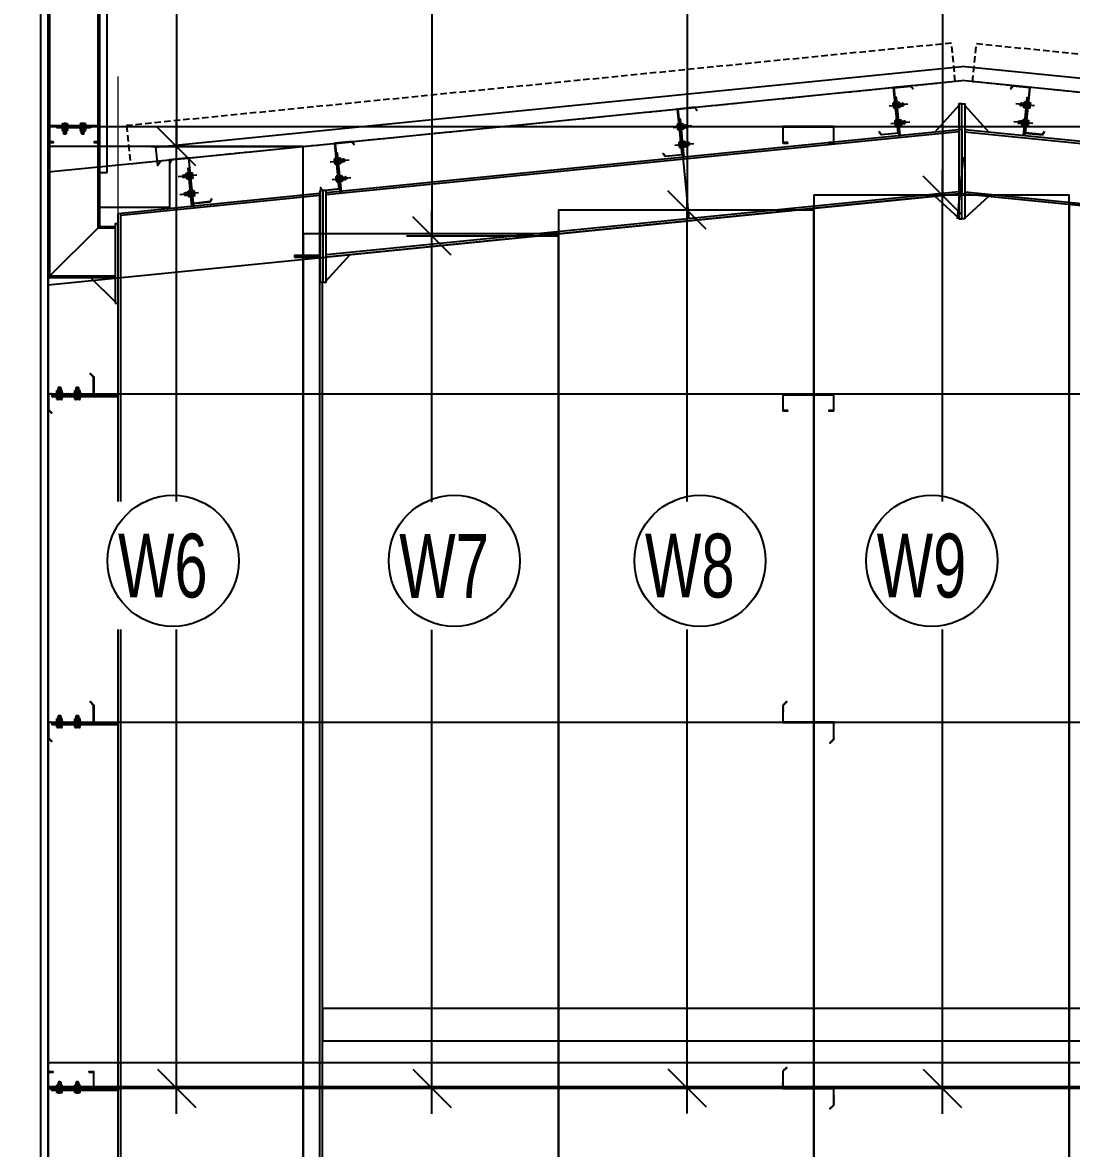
# Model space of a CAD drawing. Header units: inches. Extents: x 315041 to 662841, y -45540 to -35018.
# Drawn here: x 332658.42 to 332699.52, y -38357.53 to -38313.41 of the extents above; entities that cross this region are included whole.
import ezdxf

# ---------------------------------------------------------------- set-up
doc = ezdxf.new("R2010")
doc.units = ezdxf.units.IN
doc.header["$MEASUREMENT"] = 0
for name, pattern in [('CENTER', [2, 1.25, -0.25, 0.25, -0.25]), ('CENTER2', [28.575, 19.05, -3.175, 3.175, -3.175]), ('HIDDEN', [0.375, 0.25, -0.125])]:
    doc.linetypes.add(name, pattern=pattern)
for name, color, linetype in [('001-TRUC', 252, 'CENTER'), ('2', 2, 'Continuous'), ('251', 251, 'Continuous'), ('2NET-VE', 8, 'Continuous'), ('3', 3, 'Continuous'), ('5', 5, 'Continuous'), ('6', 6, 'Continuous'), ('7', 7, 'Continuous'), ('8', 8, 'Continuous'), ('9', 9, 'Continuous'), ('DIM', 8, 'Continuous'), ('GIANG', 1, 'Continuous')]:
    doc.layers.add(name, color=color, linetype=linetype)
doc.styles.add('ST1', font='times.ttf', dxfattribs={"width": 0.7})
doc.styles.add('ST1H', font='vnshxh.shx', dxfattribs={"width": 0.7})
doc.dimstyles.new('100', dxfattribs={"dimtxt": 3, "dimasz": 1.5, "dimexe": 1, "dimexo": 0, "dimgap": 1, "dimtad": 1, "dimdec": 0, "dimlfac": 100, "dimzin": 0, "dimdsep": 46, "dimtxsty": 'ST1', "dimblk": 'OBLIQUE', "dimcen": 1, "dimdle": 1, "dimclrd": 8, "dimclre": 8, "dimclrt": 3, "dimadec": 0, "dimazin": 0, "dimtfac": 1, "dimtdec": 0, "dimtix": 1, "dimtmove": 1, "dimatfit": 3, "dimfxl": 0, "dimtfill": 1, "dimtolj": 1, "dimtzin": 0, "dimlwd": -1, "dimlwe": -1, "dimarcsym": 1})

# ---------------------------------------------------------------- blocks, each defined once
blk = doc.blocks.new('_Oblique')
at = {"color": 0, "linetype": 'ByBlock', "lineweight": -2}
blk.add_line((-0.5, -0.5), (0.5, 0.5), dxfattribs=at)
blk = doc.blocks.new('*D1036')
at = {"color": 8, "linetype": 'Continuous', "transparency": 16777216}
for p, q in [((332659.425, -38300.276), (332659.425, -38291.809)), ((332829.425, -38328.108), (332829.425, -38291.809)), ((332658.425, -38292.809), (332830.425, -38292.809))]:
    blk.add_line(p, q, dxfattribs=at)
at = {"layer": 'Defpoints', "color": 0, "transparency": 16777216}
for p in [(332829.425, -38292.809), (332659.425, -38300.276), (332829.425, -38328.108)]:
    blk.add_point(p, dxfattribs=at)
at = {"color": 8, "transparency": 16777216, "xscale": 1.5, "yscale": 1.5, "zscale": 1.5, "rotation": 180}
blk.add_blockref('_Oblique', (332659.425, -38292.809), dxfattribs=at)
at = {"color": 8, "transparency": 16777216, "xscale": 1.5, "yscale": 1.5, "zscale": 1.5}
blk.add_blockref('_Oblique', (332829.425, -38292.809), dxfattribs=at)
at = {"color": 3, "transparency": 16777216, "insert": (332744.425, -38290.279), "char_height": 3, "attachment_point": 5, "style": 'ST1', "bg_fill": 3, "box_fill_scale": 1.25, "bg_fill_color": 256, "bg_fill_true_color": 13158600, "bg_fill_transparency": 9393820}
blk.add_mtext('\\A1;17000', dxfattribs=at)
blk = doc.blocks.new('*U235')
at = {"layer": '2NET-VE', "ltscale": 0.5}
for p, q in [((0, 8.3), (9.5, 8.3)), ((22.9, 7.4), (22.9, 7.4)), ((0, -8.3), (9.5, -8.3)), ((22.9, -7.4), (22.9, -7.4))]:
    blk.add_line(p, q, dxfattribs=at)
at = {"layer": '7', "linetype": 'Continuous'}
for p, q in [((21.9, 6.4), (23.1, 7.7)), ((22.3, -6.4), (23.8, 6.4)), ((23.1, 7.7), (23.8, 6.4)), ((23.8, 6.4), (25.1, 7.7)), ((24.3, -6.4), (25.8, 6.4)), ((25.1, 7.7), (25.8, 6.4)), ((25.8, 6.4), (27, 7.7)), ((26.2, -6.4), (27.7, 6.4)), ((27, 7.7), (27.7, 6.4)), ((27.7, 6.4), (28.9, 7.7)), ((28.1, -6.4), (29.6, 6.4)), ((28.9, 7.7), (29.6, 6.4)), ((29.6, 6.4), (30.9, 7.7)), ((30.1, -6.4), (31.6, 6.4)), ((30.1, -6.4), (31.6, 6.4)), ((30.9, 7.7), (31.6, 6.4)), ((31.6, 6.4), (32.8, 7.7)), ((32, -6.4), (33.5, 6.4)), ((32.8, 7.7), (33.5, 6.4)), ((33.5, 6.4), (34.7, 7.7)), ((33.9, -6.4), (35.4, 6.4)), ((33.9, -6.4), (35.4, 6.4)), ((33.9, -6.4), (35.4, 6.4)), ((34.7, 7.7), (35.4, 6.4)), ((35.4, 6.4), (36.7, 7.7)), ((35.9, -6.4), (37.4, 6.4)), ((36.7, 7.7), (37.4, 6.4)), ((41.9, 6.4), (37.4, 6.4)), ((41.9, 6.4), (41.9, -6.4)), ((22.1, -6.4), (21.7, -6.4)), ((22.3, -6.4), (21.9, -6.4)), ((22.3, -6.4), (23.1, -7.7)), ((23.1, -7.7), (24.3, -6.4)), ((24.3, -6.4), (25, -7.7)), ((25, -7.7), (26.2, -6.4)), ((26.2, -6.4), (26.9, -7.7)), ((26.9, -7.7), (28.1, -6.4)), ((28.1, -6.4), (28.9, -7.7)), ((28.9, -7.7), (30.1, -6.4)), ((30.1, -6.4), (30.8, -7.7)), ((30.8, -7.7), (32, -6.4)), ((32, -6.4), (32.7, -7.7)), ((32.7, -7.7), (33.9, -6.4)), ((33.9, -6.4), (34.7, -7.7)), ((34.7, -7.7), (35.9, -6.4)), ((35.9, -6.4), (41.9, -6.4))]:
    blk.add_line(p, q, dxfattribs=at)
at = {"layer": '8', "linetype": 'Continuous'}
for p, q in [((-10.2, 8.8), (-10.2, 11.9)), ((-10.2, -11.9), (-10.2, 11.9)), ((-0.9, 14.9), (-9.3, 14.9)), ((-1.4, 8.8), (-8.9, 8.8)), ((0, 8.8), (0, 11.9)), ((0, -11.9), (0, 11.9)), ((9.5, -17.6), (9.5, 17.6)), ((9.5, 17.6), (11.4, 17.6)), ((11.4, -17.6), (11.4, 17.6)), ((11.4, 8.8), (11.4, 11.9)), ((11.4, -11.9), (11.4, 11.9)), ((12.3, 14.9), (20.7, 14.9)), ((12.8, 8.8), (20.3, 8.8)), ((21.7, 8.8), (21.7, 11.9)), ((21.7, -11.9), (21.7, 11.9)), ((-10.2, -8.8), (-10.2, -11.9)), ((-9.3, -14.9), (-0.9, -14.9)), ((-1.4, -8.8), (-8.9, -8.8)), ((0, -8.8), (0, -11.9)), ((9.5, -17.6), (11.4, -17.6)), ((11.4, -8.8), (11.4, -11.9)), ((20.7, -14.9), (12.3, -14.9)), ((12.8, -8.8), (20.3, -8.8)), ((21.7, -8.8), (21.7, -11.9))]:
    blk.add_line(p, q, dxfattribs=at)
at = {"layer": '8', "ltscale": 10}
blk.add_line((-32.8, 0), (65.5, 0), dxfattribs=at)
at = {"layer": '8', "linetype": 'Continuous'}
for centre, radius, start, end in [((-4.7, 11.9), 5.58, 146.602, 180), ((-6.1, 11.9), 4.1, 180, 228.54763), ((-6.1, 5.7), 4.1, 131.45237, 180), ((-4.1, 11.9), 4.1, 311.45237, 0), ((-4.1, 5.7), 4.1, 0, 48.54763), ((-5.6, 11.9), 5.58, 0, 33.398), ((17, 11.9), 5.58, 146.602, 180), ((15.5, 11.9), 4.1, 180, 228.54763), ((15.5, 5.7), 4.1, 131.45237, 180), ((17.6, 11.9), 4.1, 311.45237, 0), ((17.6, 5.7), 4.1, 0, 48.54763), ((16.1, 11.9), 5.58, 0, 33.398), ((-6.1, -5.7), 4.1, 180, 228.54763), ((-6.1, -11.9), 4.1, 131.45237, 180), ((-4.7, -11.9), 5.58, 180, 213.398), ((-4.1, -5.7), 4.1, 311.45237, 0), ((-4.1, -11.9), 4.1, 0, 48.54763), ((-5.6, -11.9), 5.58, 326.602, 0), ((15.5, -5.7), 4.1, 180, 228.54763), ((15.5, -11.9), 4.1, 131.45237, 180), ((17, -11.9), 5.58, 180, 213.398), ((17.6, -5.7), 4.1, 311.45237, 0), ((17.6, -11.9), 4.1, 0, 48.54763), ((16.1, -11.9), 5.58, 326.602, 0)]:
    blk.add_arc(centre, radius, start, end, dxfattribs=at)
blk = doc.blocks.new('*U234')
at = {"layer": '2NET-VE', "ltscale": 0.5}
for p, q in [((0, 8.3), (9.5, 8.3)), ((22.9, 7.4), (22.9, 7.4)), ((0, -8.3), (9.5, -8.3)), ((22.9, -7.4), (22.9, -7.4))]:
    blk.add_line(p, q, dxfattribs=at)
at = {"layer": '7', "linetype": 'Continuous'}
for p, q in [((21.9, 6.4), (23.1, 7.7)), ((22.3, -6.4), (23.8, 6.4)), ((23.1, 7.7), (23.8, 6.4)), ((23.8, 6.4), (25.1, 7.7)), ((24.3, -6.4), (25.8, 6.4)), ((25.1, 7.7), (25.8, 6.4)), ((25.8, 6.4), (27, 7.7)), ((26.2, -6.4), (27.7, 6.4)), ((27, 7.7), (27.7, 6.4)), ((27.7, 6.4), (28.9, 7.7)), ((28.1, -6.4), (29.6, 6.4)), ((28.9, 7.7), (29.6, 6.4)), ((29.6, 6.4), (30.9, 7.7)), ((30.1, -6.4), (31.6, 6.4)), ((30.1, -6.4), (31.6, 6.4)), ((30.9, 7.7), (31.6, 6.4)), ((31.6, 6.4), (32.8, 7.7)), ((32, -6.4), (33.5, 6.4)), ((32.8, 7.7), (33.5, 6.4)), ((33.5, 6.4), (34.7, 7.7)), ((33.9, -6.4), (35.4, 6.4)), ((33.9, -6.4), (35.4, 6.4)), ((33.9, -6.4), (35.4, 6.4)), ((34.7, 7.7), (35.4, 6.4)), ((35.4, 6.4), (36.7, 7.7)), ((35.9, -6.4), (37.4, 6.4)), ((36.7, 7.7), (37.4, 6.4)), ((41.9, 6.4), (37.4, 6.4)), ((41.9, 6.4), (41.9, -6.4)), ((22.1, -6.4), (21.7, -6.4)), ((22.3, -6.4), (21.9, -6.4)), ((22.3, -6.4), (23.1, -7.7)), ((23.1, -7.7), (24.3, -6.4)), ((24.3, -6.4), (25, -7.7)), ((25, -7.7), (26.2, -6.4)), ((26.2, -6.4), (26.9, -7.7)), ((26.9, -7.7), (28.1, -6.4)), ((28.1, -6.4), (28.9, -7.7)), ((28.9, -7.7), (30.1, -6.4)), ((30.1, -6.4), (30.8, -7.7)), ((30.8, -7.7), (32, -6.4)), ((32, -6.4), (32.7, -7.7)), ((32.7, -7.7), (33.9, -6.4)), ((33.9, -6.4), (34.7, -7.7)), ((34.7, -7.7), (35.9, -6.4)), ((35.9, -6.4), (41.9, -6.4))]:
    blk.add_line(p, q, dxfattribs=at)
at = {"layer": '8', "linetype": 'Continuous'}
for p, q in [((-10.2, 8.8), (-10.2, 11.9)), ((-10.2, -11.9), (-10.2, 11.9)), ((-0.9, 14.9), (-9.3, 14.9)), ((-1.4, 8.8), (-8.9, 8.8)), ((0, 8.8), (0, 11.9)), ((0, -11.9), (0, 11.9)), ((9.5, -17.6), (9.5, 17.6)), ((9.5, 17.6), (11.4, 17.6)), ((11.4, -17.6), (11.4, 17.6)), ((11.4, 8.8), (11.4, 11.9)), ((11.4, -11.9), (11.4, 11.9)), ((12.3, 14.9), (20.7, 14.9)), ((12.8, 8.8), (20.3, 8.8)), ((21.7, 8.8), (21.7, 11.9)), ((21.7, -11.9), (21.7, 11.9)), ((-10.2, -8.8), (-10.2, -11.9)), ((-9.3, -14.9), (-0.9, -14.9)), ((-1.4, -8.8), (-8.9, -8.8)), ((0, -8.8), (0, -11.9)), ((9.5, -17.6), (11.4, -17.6)), ((11.4, -8.8), (11.4, -11.9)), ((20.7, -14.9), (12.3, -14.9)), ((12.8, -8.8), (20.3, -8.8)), ((21.7, -8.8), (21.7, -11.9))]:
    blk.add_line(p, q, dxfattribs=at)
at = {"layer": '8', "ltscale": 10}
blk.add_line((-32.8, 0), (65.5, 0), dxfattribs=at)
at = {"layer": '8', "linetype": 'Continuous'}
for centre, radius, start, end in [((-4.7, 11.9), 5.58, 146.602, 180), ((-6.1, 11.9), 4.1, 180, 228.54763), ((-6.1, 5.7), 4.1, 131.45237, 180), ((-4.1, 11.9), 4.1, 311.45237, 0), ((-4.1, 5.7), 4.1, 0, 48.54763), ((-5.6, 11.9), 5.58, 0, 33.398), ((17, 11.9), 5.58, 146.602, 180), ((15.5, 11.9), 4.1, 180, 228.54763), ((15.5, 5.7), 4.1, 131.45237, 180), ((17.6, 11.9), 4.1, 311.45237, 0), ((17.6, 5.7), 4.1, 0, 48.54763), ((16.1, 11.9), 5.58, 0, 33.398), ((-6.1, -5.7), 4.1, 180, 228.54763), ((-6.1, -11.9), 4.1, 131.45237, 180), ((-4.7, -11.9), 5.58, 180, 213.398), ((-4.1, -5.7), 4.1, 311.45237, 0), ((-4.1, -11.9), 4.1, 0, 48.54763), ((-5.6, -11.9), 5.58, 326.602, 0), ((15.5, -5.7), 4.1, 180, 228.54763), ((15.5, -11.9), 4.1, 131.45237, 180), ((17, -11.9), 5.58, 180, 213.398), ((17.6, -5.7), 4.1, 311.45237, 0), ((17.6, -11.9), 4.1, 0, 48.54763), ((16.1, -11.9), 5.58, 326.602, 0)]:
    blk.add_arc(centre, radius, start, end, dxfattribs=at)
blk = doc.blocks.new('XM150')
at = {"layer": '2', "ltscale": 0.015}
for p, q in [((68.9, 180), (0.9, 180)), ((0.9, 1.1), (0.9, 180)), ((2, 178.9), (2, 0)), ((2, 178.9), (68.3, 178.9)), ((75.4, 166.5), (68.3, 178.9)), ((68.9, 180), (76.4, 167)), ((76.4, 167), (75.4, 166.5)), ((-73.5, 13), (-72.5, 13.5)), ((-66, 0), (-73.5, 13)), ((-72.5, 13.5), (-65.4, 1.1)), ((2, 0), (-66, 0)), ((-65.4, 1.1), (0.9, 1.1))]:
    blk.add_line(p, q, dxfattribs=at)
at = {"layer": '5'}
blk.add_lwpolyline([(8, -10), (8, 140), (2, 140), (2, -10), (8, -10)], close=True, dxfattribs=at)
at = {"layer": 'GIANG', "xscale": 0.7499999999999999, "yscale": 0.7499999999999999, "zscale": 0.7499999999999999}
for name, p in [('*U235', (0.9, 110)), ('*U234', (0.9, 40))]:
    blk.add_blockref(name, p, dxfattribs=at)
blk = doc.blocks.new('*U958')
at = {"layer": '2', "xscale": 0.008333333333333337, "yscale": 0.008333333333333337, "zscale": 0.008333333333333337, "rotation": 8.530765610063296}
blk.add_blockref('XM150', (0.118, -0.699), dxfattribs=at)
blk = doc.blocks.new('*U959')
at = {"layer": '2', "color": 0, "linetype": 'ByBlock', "lineweight": -2, "transparency": 16777216}
blk.add_blockref('*U958', (0, 0), dxfattribs=at)
blk = doc.blocks.new('*U132')
at = {"layer": '251'}
h = blk.add_hatch(color=256, dxfattribs=at)
h.paths.add_polyline_path([(-0.053, -0.04), (-0.053, -0.043, -0.192582), (-0.048, -0.029, -0.192582), (-0.053, -0.014)])
h.paths.add_polyline_path([(-0.053, 0.014, -0.192582), (-0.048, 0.029, -0.192582), (-0.053, 0.043)])
h = blk.add_hatch(color=256, dxfattribs=at)
h.paths.add_polyline_path([(0.056, -0.04), (0.056, -0.043, -0.192582), (0.062, -0.029, -0.192582), (0.056, -0.014)])
h.paths.add_polyline_path([(0.056, 0.014, -0.192582), (0.062, 0.029, -0.192582), (0.056, 0.043)])
at = {"layer": '5', "linetype": 'CENTER2', "ltscale": 0.2}
blk.add_line((-0.077, 0), (0.194, 0), dxfattribs=at)
at = {"layer": '8'}
for p, q in [((-0.053, 0.04), (-0.053, -0.04)), ((-0.048, 0.058), (-0.006, 0.058)), ((-0.048, 0.029), (-0.006, 0.029)), ((0, 0.043), (0, -0.043)), ((0.044, 0.033), (0, 0.033)), ((0.044, -0.066), (0.044, 0.066)), ((0.044, 0.066), (0.056, 0.066)), ((0.056, -0.066), (0.056, 0.066)), ((0.056, 0.04), (0.056, -0.04)), ((0.062, 0.058), (0.103, 0.058)), ((0.062, 0.029), (0.103, 0.029)), ((0.109, 0.043), (0.109, -0.043)), ((0.117, 0.033), (0.109, 0.033)), ((0.121, 0.027), (0.117, 0.033)), ((0.117, 0.033), (0.117, -0.017)), ((0.117, -0.017), (0.121, 0.027)), ((0.127, 0.033), (0.121, 0.027)), ((0.131, 0.027), (0.127, 0.033)), ((0.164, 0.03), (0.161, 0.027)), ((0.169, 0.027), (0.164, 0.03)), ((0.166, -0.027), (0.167, 0)), ((0.169, 0), (0.167, 0)), ((0.167, 0), (0.169, 0)), ((0.169, 0.027), (0.169, -0.027)), ((-0.048, -0.029), (-0.006, -0.029)), ((-0.048, -0.029), (-0.006, -0.029)), ((-0.048, -0.058), (-0.006, -0.058)), ((0.044, -0.033), (0, -0.033)), ((0.044, -0.066), (0.056, -0.066)), ((0.062, -0.029), (0.103, -0.029)), ((0.062, -0.029), (0.103, -0.029)), ((0.062, -0.058), (0.103, -0.058)), ((0.12, -0.033), (0.109, -0.033)), ((0.126, -0.027), (0.12, -0.033)), ((0.16, -0.033), (0.156, -0.027)), ((0.166, -0.027), (0.16, -0.033)), ((0.166, -0.027), (0.169, -0.027))]:
    blk.add_line(p, q, dxfattribs=at)
for points in [[(0.136, -0.027), (0.13, -0.033), (0.126, -0.027), (0.131, 0.027), (0.137, 0.033), (0.141, 0.027)], [(0.146, -0.027), (0.14, -0.033), (0.136, -0.027), (0.141, 0.027), (0.147, 0.033), (0.151, 0.027)], [(0.156, -0.027), (0.15, -0.033), (0.146, -0.027), (0.151, 0.027), (0.157, 0.033), (0.161, 0.027)]]:
    blk.add_lwpolyline(points, close=True, dxfattribs=at)
for centre, start, end in [((-0.032, 0.043), 136.3972, 223.6028), ((-0.032, 0.014), 136.3972, 180), ((-0.021, 0.043), 316.3972, 43.6028), ((-0.021, 0.014), 0, 43.6028), ((0.077, 0.043), 136.3972, 223.6028), ((0.077, 0.014), 136.3972, 180), ((0.088, 0.043), 316.3972, 43.6028), ((0.088, 0.014), 0, 43.6028), ((-0.032, -0.014), 180, 223.6028), ((-0.032, -0.043), 136.3972, 223.6028), ((-0.021, -0.014), 316.3972, 0), ((-0.021, -0.043), 316.3972, 43.6028), ((0.077, -0.014), 180, 223.6028), ((0.077, -0.043), 136.3972, 223.6028), ((0.088, -0.014), 316.3972, 0), ((0.088, -0.043), 316.3972, 43.6028)]:
    blk.add_arc(centre, 0.0209, start, end, dxfattribs=at)
blk = doc.blocks.new('*U960')
at = {"layer": '2', "xscale": 0.008333333333333335, "yscale": 0.008333333333333335, "zscale": 0.008333333333333335, "rotation": 5.710593137616317}
blk.add_blockref('XM150', (0.083, -0.704), dxfattribs=at)
blk = doc.blocks.new('*U961')
at = {"layer": 'DIM', "color": 0, "linetype": 'ByBlock', "lineweight": -2, "transparency": 16777216}
for p in [(0, 0), (-11.194, -1.119)]:
    blk.add_blockref('*U960', p, dxfattribs=at)
blk = doc.blocks.new('A$C6A7930B6')
at = {"layer": '2'}
h = blk.add_hatch(dxfattribs=at)
h.set_pattern_fill('ANSI31', color=256, scale=0.125, angle=-90, style=0)
h.set_pattern_definition([(315, (3303.04439, 11524.56439), (0.011048543456, 0.011048543456), [])])
h.paths.add_polyline_path([(1.5, 1.185), (1.5, 0.619), (0.016, 0.619), (0.016, 0.124), (0.129, 0.011), (0.118, 0), (0, 0.118), (0, 0.635), (1.484, 0.635), (1.484, 1.179), (1.371, 1.292), (1.382, 1.303)])
at = {"layer": '251'}
h = blk.add_hatch(color=256, dxfattribs=at)
h.paths.add_polyline_path([(0.314, 0.668), (0.31, 0.668, 0.192582), (0.332, 0.676, 0.192582), (0.353, 0.668)])
h.paths.add_polyline_path([(0.397, 0.668, 0.192582), (0.418, 0.676, 0.192582), (0.44, 0.668)])
h = blk.add_hatch(color=256, dxfattribs=at)
h.paths.add_polyline_path([(0.314, 0.455), (0.31, 0.455, 0.192582), (0.332, 0.464, 0.192582), (0.353, 0.455)])
h.paths.add_polyline_path([(0.397, 0.455, 0.192582), (0.418, 0.464, 0.192582), (0.44, 0.455)])
h = blk.add_hatch(color=256, dxfattribs=at)
h.paths.add_polyline_path([(0.898, 0.668), (0.893, 0.668, 0.192582), (0.915, 0.676, 0.192582), (0.937, 0.668)])
h.paths.add_polyline_path([(0.98, 0.668, 0.192582), (1.002, 0.676, 0.192582), (1.023, 0.668)])
h = blk.add_hatch(color=256, dxfattribs=at)
h.paths.add_polyline_path([(0.898, 0.455), (0.893, 0.455, 0.192582), (0.915, 0.464, 0.192582), (0.937, 0.455)])
h.paths.add_polyline_path([(0.98, 0.455, 0.192582), (1.002, 0.464, 0.192582), (1.023, 0.455)])
at = {"layer": '9', "linetype": 'Continuous'}
h = blk.add_hatch(dxfattribs=at)
h.set_pattern_fill('ANSI31', color=250, scale=0.25, angle=-90, style=0)
h.set_pattern_definition([(315, (3302.900187, 11527.014995), (0.02209708691, 0.02209708691), [])])
h.paths.add_polyline_path([(2.292, 0.552), (2.292, 0.619), (0.125, 0.619), (0.125, 0.552)])
at = {"layer": '2'}
blk.add_lwpolyline([(1.5, 1.185), (1.5, 0.619), (0.016, 0.619), (0.016, 0.124), (0.129, 0.011), (0.118, 0), (0, 0.118), (0, 0.635), (1.484, 0.635), (1.484, 1.179), (1.371, 1.292), (1.382, 1.303)], close=True, dxfattribs=at)
at = {"layer": '5', "linetype": 'CENTER2', "ltscale": 0.2}
for p, q in [((0.375, 0.436), (0.375, 0.859)), ((0.958, 0.436), (0.958, 0.859))]:
    blk.add_line(p, q, dxfattribs=at)
at = {"layer": '6'}
blk.add_lwpolyline([(2.292, 0.552), (2.292, 0.619), (0.125, 0.619), (0.125, 0.552), (2.292, 0.552)], dxfattribs=at)
at = {"layer": '8'}
for p, q in [((0.288, 0.676), (0.288, 0.739)), ((0.44, 0.748), (0.31, 0.748)), ((0.335, 0.832), (0.325, 0.824)), ((0.325, 0.824), (0.335, 0.817)), ((0.335, 0.772), (0.325, 0.764)), ((0.325, 0.764), (0.325, 0.748)), ((0.332, 0.676), (0.332, 0.739)), ((0.332, 0.676), (0.332, 0.739)), ((0.415, 0.837), (0.335, 0.837)), ((0.335, 0.832), (0.335, 0.837)), ((0.335, 0.832), (0.375, 0.835)), ((0.35, 0.759), (0.415, 0.765)), ((0.425, 0.759), (0.35, 0.759)), ((0.375, 0.837), (0.375, 0.835)), ((0.375, 0.835), (0.375, 0.837)), ((0.415, 0.837), (0.42, 0.83)), ((0.42, 0.83), (0.415, 0.825)), ((0.415, 0.78), (0.425, 0.774)), ((0.425, 0.774), (0.415, 0.765)), ((0.415, 0.765), (0.425, 0.759)), ((0.418, 0.676), (0.418, 0.739)), ((0.425, 0.759), (0.425, 0.748)), ((0.462, 0.676), (0.462, 0.739)), ((0.872, 0.676), (0.872, 0.739)), ((1.023, 0.748), (0.893, 0.748)), ((0.918, 0.832), (0.908, 0.824)), ((0.908, 0.824), (0.918, 0.817)), ((0.918, 0.772), (0.908, 0.764)), ((0.908, 0.764), (0.908, 0.748)), ((0.915, 0.676), (0.915, 0.739)), ((0.915, 0.676), (0.915, 0.739)), ((0.998, 0.837), (0.918, 0.837)), ((0.918, 0.832), (0.918, 0.837)), ((0.918, 0.832), (0.958, 0.835)), ((0.933, 0.759), (0.998, 0.765)), ((1.008, 0.759), (0.933, 0.759)), ((0.958, 0.837), (0.958, 0.835)), ((0.958, 0.835), (0.958, 0.837)), ((0.998, 0.837), (1.003, 0.83)), ((1.003, 0.83), (0.998, 0.825)), ((0.998, 0.78), (1.008, 0.774)), ((1.008, 0.774), (0.998, 0.765)), ((0.998, 0.765), (1.008, 0.759)), ((1.002, 0.676), (1.002, 0.739)), ((1.008, 0.759), (1.008, 0.748)), ((1.045, 0.676), (1.045, 0.739)), ((0.288, 0.464), (0.288, 0.526)), ((0.44, 0.535), (0.31, 0.535)), ((0.436, 0.668), (0.314, 0.668)), ((0.436, 0.552), (0.314, 0.552)), ((0.436, 0.455), (0.314, 0.455)), ((0.325, 0.635), (0.325, 0.552)), ((0.332, 0.464), (0.332, 0.526)), ((0.332, 0.464), (0.332, 0.526)), ((0.418, 0.464), (0.418, 0.526)), ((0.425, 0.635), (0.425, 0.552)), ((0.462, 0.464), (0.462, 0.526)), ((0.872, 0.464), (0.872, 0.526)), ((1.023, 0.535), (0.893, 0.535)), ((1.019, 0.668), (0.898, 0.668)), ((1.019, 0.552), (0.898, 0.552)), ((1.019, 0.455), (0.898, 0.455)), ((0.908, 0.635), (0.908, 0.552)), ((0.915, 0.464), (0.915, 0.526)), ((0.915, 0.464), (0.915, 0.526)), ((1.002, 0.464), (1.002, 0.526)), ((1.008, 0.635), (1.008, 0.552)), ((1.045, 0.464), (1.045, 0.526))]:
    blk.add_line(p, q, dxfattribs=at)
for points in [[(0.335, 0.817), (0.325, 0.809), (0.335, 0.802), (0.415, 0.81), (0.425, 0.819), (0.415, 0.825)], [(0.335, 0.802), (0.325, 0.794), (0.335, 0.787), (0.415, 0.795), (0.425, 0.804), (0.415, 0.81)], [(0.335, 0.787), (0.325, 0.779), (0.335, 0.772), (0.415, 0.78), (0.425, 0.789), (0.415, 0.795)], [(0.918, 0.817), (0.908, 0.809), (0.918, 0.802), (0.998, 0.81), (1.008, 0.819), (0.998, 0.825)], [(0.918, 0.802), (0.908, 0.794), (0.918, 0.787), (0.998, 0.795), (1.008, 0.804), (0.998, 0.81)], [(0.918, 0.787), (0.908, 0.779), (0.918, 0.772), (0.998, 0.78), (1.008, 0.789), (0.998, 0.795)], [(0.275, 0.65), (0.275, 0.668), (0.475, 0.668), (0.475, 0.65)], [(0.275, 0.535), (0.275, 0.552), (0.475, 0.552), (0.475, 0.535)], [(0.859, 0.65), (0.859, 0.668), (1.058, 0.668), (1.058, 0.65)], [(0.859, 0.535), (0.859, 0.552), (1.058, 0.552), (1.058, 0.535)]]:
    blk.add_lwpolyline(points, close=True, dxfattribs=at)
for centre, start, end in [((0.31, 0.716), 46.3972, 133.6028), ((0.353, 0.716), 90, 133.6028), ((0.397, 0.716), 46.3972, 90), ((0.44, 0.716), 46.3972, 133.6028), ((0.893, 0.716), 46.3972, 133.6028), ((0.937, 0.716), 90, 133.6028), ((0.98, 0.716), 46.3972, 90), ((1.023, 0.716), 46.3972, 133.6028), ((0.31, 0.699), 226.3972, 313.6028), ((0.31, 0.503), 46.3972, 133.6028), ((0.31, 0.486), 226.3972, 313.6028), ((0.353, 0.699), 226.3972, 270), ((0.353, 0.503), 90, 133.6028), ((0.353, 0.486), 226.3972, 270), ((0.397, 0.699), 270, 313.6028), ((0.397, 0.503), 46.3972, 90), ((0.397, 0.486), 270, 313.6028), ((0.44, 0.699), 226.3972, 313.6028), ((0.44, 0.503), 46.3972, 133.6028), ((0.44, 0.486), 226.3972, 313.6028), ((0.893, 0.699), 226.3972, 313.6028), ((0.893, 0.503), 46.3972, 133.6028), ((0.893, 0.486), 226.3972, 313.6028), ((0.937, 0.699), 226.3972, 270), ((0.937, 0.503), 90, 133.6028), ((0.937, 0.486), 226.3972, 270), ((0.98, 0.699), 270, 313.6028), ((0.98, 0.503), 46.3972, 90), ((0.98, 0.486), 270, 313.6028), ((1.023, 0.699), 226.3972, 313.6028), ((1.023, 0.503), 46.3972, 133.6028), ((1.023, 0.486), 226.3972, 313.6028)]:
    blk.add_arc(centre, 0.0314, start, end, dxfattribs=at)
blk = doc.blocks.new('*U148')
at = {"layer": '251'}
h = blk.add_hatch(color=256, dxfattribs=at)
h.paths.add_polyline_path([(-0.053, -0.04), (-0.053, -0.043, -0.192582), (-0.048, -0.029, -0.192582), (-0.053, -0.014)])
h.paths.add_polyline_path([(-0.053, 0.014, -0.192582), (-0.048, 0.029, -0.192582), (-0.053, 0.043)])
h = blk.add_hatch(color=256, dxfattribs=at)
h.paths.add_polyline_path([(0.067, -0.04), (0.067, -0.043, -0.192582), (0.073, -0.029, -0.192582), (0.067, -0.014)])
h.paths.add_polyline_path([(0.067, 0.014, -0.192582), (0.073, 0.029, -0.192582), (0.067, 0.043)])
at = {"layer": '5', "linetype": 'CENTER2', "ltscale": 0.2}
blk.add_line((-0.077, 0), (0.206, 0), dxfattribs=at)
at = {"layer": '8'}
for p, q in [((-0.053, 0.04), (-0.053, -0.04)), ((-0.048, 0.058), (-0.006, 0.058)), ((-0.048, 0.029), (-0.006, 0.029)), ((0, 0.043), (0, -0.043)), ((0.056, 0.033), (0, 0.033)), ((0.056, -0.066), (0.056, 0.066)), ((0.056, 0.066), (0.067, 0.066)), ((0.067, -0.066), (0.067, 0.066)), ((0.067, 0.04), (0.067, -0.04)), ((0.073, 0.058), (0.115, 0.058)), ((0.073, 0.029), (0.115, 0.029)), ((0.12, 0.043), (0.12, -0.043)), ((0.128, 0.033), (0.12, 0.033)), ((0.132, 0.027), (0.128, 0.033)), ((0.128, 0.033), (0.128, -0.017)), ((0.128, -0.017), (0.132, 0.027)), ((0.138, 0.033), (0.132, 0.027)), ((0.142, 0.027), (0.138, 0.033)), ((0.175, 0.03), (0.172, 0.027)), ((0.18, 0.027), (0.175, 0.03)), ((0.177, -0.027), (0.178, 0)), ((0.18, 0), (0.178, 0)), ((0.178, 0), (0.18, 0)), ((0.18, 0.027), (0.18, -0.027)), ((-0.048, -0.029), (-0.006, -0.029)), ((-0.048, -0.029), (-0.006, -0.029)), ((-0.048, -0.058), (-0.006, -0.058)), ((0.056, -0.033), (0, -0.033)), ((0.056, -0.066), (0.067, -0.066)), ((0.073, -0.029), (0.115, -0.029)), ((0.073, -0.029), (0.115, -0.029)), ((0.073, -0.058), (0.115, -0.058)), ((0.131, -0.033), (0.12, -0.033)), ((0.137, -0.027), (0.131, -0.033)), ((0.171, -0.033), (0.167, -0.027)), ((0.177, -0.027), (0.171, -0.033)), ((0.177, -0.027), (0.18, -0.027))]:
    blk.add_line(p, q, dxfattribs=at)
for points in [[(0.147, -0.027), (0.141, -0.033), (0.137, -0.027), (0.142, 0.027), (0.148, 0.033), (0.152, 0.027)], [(0.157, -0.027), (0.151, -0.033), (0.147, -0.027), (0.152, 0.027), (0.158, 0.033), (0.162, 0.027)], [(0.167, -0.027), (0.161, -0.033), (0.157, -0.027), (0.162, 0.027), (0.168, 0.033), (0.172, 0.027)]]:
    blk.add_lwpolyline(points, close=True, dxfattribs=at)
for centre, start, end in [((-0.032, 0.043), 136.3972, 223.6028), ((-0.032, 0.014), 136.3972, 180), ((-0.021, 0.043), 316.3972, 43.6028), ((-0.021, 0.014), 0, 43.6028), ((0.088, 0.043), 136.3972, 223.6028), ((0.088, 0.014), 136.3972, 180), ((0.099, 0.043), 316.3972, 43.6028), ((0.099, 0.014), 0, 43.6028), ((-0.032, -0.014), 180, 223.6028), ((-0.032, -0.043), 136.3972, 223.6028), ((-0.021, -0.014), 316.3972, 0), ((-0.021, -0.043), 316.3972, 43.6028), ((0.088, -0.014), 180, 223.6028), ((0.088, -0.043), 136.3972, 223.6028), ((0.099, -0.014), 316.3972, 0), ((0.099, -0.043), 316.3972, 43.6028)]:
    blk.add_arc(centre, 0.0209, start, end, dxfattribs=at)
blk = doc.blocks.new('*U149')
at = {"layer": '251'}
h = blk.add_hatch(color=256, dxfattribs=at)
h.paths.add_polyline_path([(-0.053, -0.04), (-0.053, -0.043, -0.192582), (-0.048, -0.029, -0.192582), (-0.053, -0.014)])
h.paths.add_polyline_path([(-0.053, 0.014, -0.192582), (-0.048, 0.029, -0.192582), (-0.053, 0.043)])
h = blk.add_hatch(color=256, dxfattribs=at)
h.paths.add_polyline_path([(0.067, -0.04), (0.067, -0.043, -0.192582), (0.073, -0.029, -0.192582), (0.067, -0.014)])
h.paths.add_polyline_path([(0.067, 0.014, -0.192582), (0.073, 0.029, -0.192582), (0.067, 0.043)])
at = {"layer": '5', "linetype": 'CENTER2', "ltscale": 0.2}
blk.add_line((-0.077, 0), (0.206, 0), dxfattribs=at)
at = {"layer": '8'}
for p, q in [((-0.053, 0.04), (-0.053, -0.04)), ((-0.048, 0.058), (-0.006, 0.058)), ((-0.048, 0.029), (-0.006, 0.029)), ((0, 0.043), (0, -0.043)), ((0.056, 0.033), (0, 0.033)), ((0.056, -0.066), (0.056, 0.066)), ((0.056, 0.066), (0.067, 0.066)), ((0.067, -0.066), (0.067, 0.066)), ((0.067, 0.04), (0.067, -0.04)), ((0.073, 0.058), (0.115, 0.058)), ((0.073, 0.029), (0.115, 0.029)), ((0.12, 0.043), (0.12, -0.043)), ((0.128, 0.033), (0.12, 0.033)), ((0.132, 0.027), (0.128, 0.033)), ((0.128, 0.033), (0.128, -0.017)), ((0.128, -0.017), (0.132, 0.027)), ((0.138, 0.033), (0.132, 0.027)), ((0.142, 0.027), (0.138, 0.033)), ((0.175, 0.03), (0.172, 0.027)), ((0.18, 0.027), (0.175, 0.03)), ((0.177, -0.027), (0.178, 0)), ((0.18, 0), (0.178, 0)), ((0.178, 0), (0.18, 0)), ((0.18, 0.027), (0.18, -0.027)), ((-0.048, -0.029), (-0.006, -0.029)), ((-0.048, -0.029), (-0.006, -0.029)), ((-0.048, -0.058), (-0.006, -0.058)), ((0.056, -0.033), (0, -0.033)), ((0.056, -0.066), (0.067, -0.066)), ((0.073, -0.029), (0.115, -0.029)), ((0.073, -0.029), (0.115, -0.029)), ((0.073, -0.058), (0.115, -0.058)), ((0.131, -0.033), (0.12, -0.033)), ((0.137, -0.027), (0.131, -0.033)), ((0.171, -0.033), (0.167, -0.027)), ((0.177, -0.027), (0.171, -0.033)), ((0.177, -0.027), (0.18, -0.027))]:
    blk.add_line(p, q, dxfattribs=at)
for points in [[(0.147, -0.027), (0.141, -0.033), (0.137, -0.027), (0.142, 0.027), (0.148, 0.033), (0.152, 0.027)], [(0.157, -0.027), (0.151, -0.033), (0.147, -0.027), (0.152, 0.027), (0.158, 0.033), (0.162, 0.027)], [(0.167, -0.027), (0.161, -0.033), (0.157, -0.027), (0.162, 0.027), (0.168, 0.033), (0.172, 0.027)]]:
    blk.add_lwpolyline(points, close=True, dxfattribs=at)
for centre, start, end in [((-0.032, 0.043), 136.3972, 223.6028), ((-0.032, 0.014), 136.3972, 180), ((-0.021, 0.043), 316.3972, 43.6028), ((-0.021, 0.014), 0, 43.6028), ((0.088, 0.043), 136.3972, 223.6028), ((0.088, 0.014), 136.3972, 180), ((0.099, 0.043), 316.3972, 43.6028), ((0.099, 0.014), 0, 43.6028), ((-0.032, -0.014), 180, 223.6028), ((-0.032, -0.043), 136.3972, 223.6028), ((-0.021, -0.014), 316.3972, 0), ((-0.021, -0.043), 316.3972, 43.6028), ((0.088, -0.014), 180, 223.6028), ((0.088, -0.043), 136.3972, 223.6028), ((0.099, -0.014), 316.3972, 0), ((0.099, -0.043), 316.3972, 43.6028)]:
    blk.add_arc(centre, 0.0209, start, end, dxfattribs=at)
blk = doc.blocks.new('A$C174458B3')
at = {"layer": '2'}
blk.add_lwpolyline([(1.333, 0.017), (1.483, 0.017), (1.483, 0.525), (0.017, 0.525), (0.017, 0.017), (0.167, 0.017), (0.167, 0), (0, 0), (0, 0.542), (1.5, 0.542), (1.5, 0), (1.333, 0), (1.333, 0.017)], dxfattribs=at)
at = {"layer": '5'}
blk.add_lwpolyline([(2.292, 0.542), (2.292, 0.608), (0.125, 0.608), (0.125, 0.542), (2.292, 0.542)], dxfattribs=at)
at = {"layer": '251', "color": 147, "xscale": 1.5, "yscale": 1.5, "zscale": 1.5, "rotation": 270}
for name, p in [('*U149', (0.375, 0.608)), ('*U148', (0.958, 0.608))]:
    blk.add_blockref(name, p, dxfattribs=at)
blk = doc.blocks.new('*D1086')
at = {"color": 8, "linetype": 'Continuous', "transparency": 16777216}
for p, q in [((332674.463, -38294.456), (332674.463, -38321.78)), ((332674.463, -38356.175), (332674.463, -38320.78)), ((332679.425, -38321.78), (332673.463, -38321.78)), ((332679.425, -38355.175), (332673.463, -38355.175))]:
    blk.add_line(p, q, dxfattribs=at)
at = {"layer": 'Defpoints', "color": 0, "transparency": 16777216}
for p in [(332674.463, -38321.78), (332679.425, -38321.78), (332679.425, -38355.175)]:
    blk.add_point(p, dxfattribs=at)
at = {"color": 8, "transparency": 16777216, "xscale": 1.5, "yscale": 1.5, "zscale": 1.5}
for p, rotation in [((332674.463, -38321.78), 90), ((332674.463, -38355.175), 270)]:
    blk.add_blockref('_Oblique', p, dxfattribs=dict(at, rotation=rotation))
at = {"color": 5, "transparency": 16777216, "insert": (332671.937, -38298.438), "char_height": 3, "attachment_point": 5, "rotation": 90, "style": 'ST1', "bg_fill": 3, "box_fill_scale": 1.25, "bg_fill_color": 256, "bg_fill_true_color": 13158600, "bg_fill_transparency": 9733616}
blk.add_mtext('\\A1;3340', dxfattribs=at)
blk = doc.blocks.new('*D1087')
at = {"color": 8, "linetype": 'Continuous', "transparency": 16777216}
for p, q in [((332684.463, -38294.437), (332684.463, -38320.76)), ((332684.463, -38356.156), (332684.463, -38319.76)), ((332689.425, -38320.76), (332683.463, -38320.76)), ((332689.425, -38355.156), (332683.463, -38355.156))]:
    blk.add_line(p, q, dxfattribs=at)
at = {"layer": 'Defpoints', "color": 0, "transparency": 16777216}
for p in [(332684.463, -38320.76), (332689.425, -38320.76), (332689.425, -38355.156)]:
    blk.add_point(p, dxfattribs=at)
at = {"color": 8, "transparency": 16777216, "xscale": 1.5, "yscale": 1.5, "zscale": 1.5}
for p, rotation in [((332684.463, -38320.76), 90), ((332684.463, -38355.156), 270)]:
    blk.add_blockref('_Oblique', p, dxfattribs=dict(at, rotation=rotation))
at = {"color": 5, "transparency": 16777216, "insert": (332681.937, -38298.419), "char_height": 3, "attachment_point": 5, "rotation": 90, "style": 'ST1', "bg_fill": 3, "box_fill_scale": 1.25, "bg_fill_color": 256, "bg_fill_true_color": 13158600, "bg_fill_transparency": 9752604}
blk.add_mtext('\\A1;3440', dxfattribs=at)
blk = doc.blocks.new('*D1088')
at = {"color": 8, "linetype": 'Continuous', "transparency": 16777216}
for p, q in [((332694.463, -38294.456), (332694.463, -38320.179)), ((332694.463, -38356.175), (332694.463, -38319.179)), ((332699.425, -38320.179), (332693.463, -38320.179)), ((332699.425, -38355.175), (332693.463, -38355.175))]:
    blk.add_line(p, q, dxfattribs=at)
at = {"layer": 'Defpoints', "color": 0, "transparency": 16777216}
for p in [(332694.463, -38320.179), (332699.425, -38320.179), (332699.425, -38355.175)]:
    blk.add_point(p, dxfattribs=at)
at = {"color": 8, "transparency": 16777216, "xscale": 1.5, "yscale": 1.5, "zscale": 1.5}
for p, rotation in [((332694.463, -38320.179), 90), ((332694.463, -38355.175), 270)]:
    blk.add_blockref('_Oblique', p, dxfattribs=dict(at, rotation=rotation))
at = {"color": 5, "transparency": 16777216, "insert": (332691.937, -38298.438), "char_height": 3, "attachment_point": 5, "rotation": 90, "style": 'ST1', "bg_fill": 3, "box_fill_scale": 1.25, "bg_fill_color": 256, "bg_fill_true_color": 13158600, "bg_fill_transparency": 11620528}
blk.add_mtext('\\A1;3500', dxfattribs=at)
blk = doc.blocks.new('*D1102')
at = {"color": 8, "linetype": 'Continuous', "transparency": 16777216}
for p, q in [((332664.463, -38294.456), (332664.463, -38318.278)), ((332664.463, -38356.175), (332664.463, -38317.278)), ((332669.425, -38318.278), (332663.463, -38318.278)), ((332669.425, -38355.175), (332663.463, -38355.175))]:
    blk.add_line(p, q, dxfattribs=at)
at = {"layer": 'Defpoints', "color": 0, "transparency": 16777216}
for p in [(332664.463, -38318.278), (332669.425, -38318.278), (332669.425, -38355.175)]:
    blk.add_point(p, dxfattribs=at)
at = {"color": 8, "transparency": 16777216, "xscale": 1.5, "yscale": 1.5, "zscale": 1.5}
for p, rotation in [((332664.463, -38318.278), 90), ((332664.463, -38355.175), 270)]:
    blk.add_blockref('_Oblique', p, dxfattribs=dict(at, rotation=rotation))
at = {"color": 5, "transparency": 16777216, "insert": (332661.933, -38298.438), "char_height": 3, "attachment_point": 5, "rotation": 90, "style": 'ST1', "bg_fill": 3, "box_fill_scale": 1.25, "bg_fill_color": 256, "bg_fill_true_color": 13158600, "bg_fill_transparency": 11621560}
blk.add_mtext('\\A1;3690', dxfattribs=at)

msp = doc.modelspace()

# ---------------------------------------------------------------- hatches: boundary and pattern name
at = {"layer": '2'}
h = msp.add_hatch(dxfattribs=at)
h.set_pattern_fill('ANSI31', color=9, scale=0.15, angle=90, style=0)
h.set_pattern_definition([(135, (328721.580816, -52170.230327), (-0.013258252147, -0.013258252147), [])])
h.paths.add_polyline_path([(332688.2115, -38340.1616), (332688.2115, -38340.8416), (332690.1925, -38340.8416), (332690.1925, -38341.4947), (332690.0566, -38341.6306), (332690.07, -38341.644), (332690.2115, -38341.5026), (332690.2115, -38340.8226), (332688.2305, -38340.8226), (332688.2305, -38340.1695), (332688.3663, -38340.0336), (332688.3529, -38340.0202)])
h = msp.add_hatch(dxfattribs=at)
h.set_pattern_fill('ANSI31', color=9, scale=0.15, angle=90, style=0)
h.set_pattern_definition([(135, (328721.580816, -52184.56366), (-0.013258252147, -0.013258252147), [])])
h.paths.add_polyline_path([(332688.2115, -38354.4949), (332688.2115, -38355.1749), (332690.1925, -38355.1749), (332690.1925, -38355.8281), (332690.0566, -38355.9639), (332690.07, -38355.9773), (332690.2115, -38355.8359), (332690.2115, -38355.1559), (332688.2305, -38355.1559), (332688.2305, -38354.5028), (332688.3663, -38354.3669), (332688.3529, -38354.3535)])

# ---------------------------------------------------------------- linework, layer by layer
at = {"color": 5}
for points in [[(332659.4248, -38355.1049), (332669.4248, -38355.1049), (332669.4248, -38318.2679), (332659.4248, -38318.2679)], [(332689.4248, -38355.1049), (332699.4248, -38355.1049), (332699.4248, -38320.179), (332689.4248, -38320.179)], [(332679.4248, -38355.1049), (332689.4248, -38355.1049), (332689.4248, -38320.7598), (332679.4248, -38320.7598)], [(332699.4248, -38355.1049), (332709.4248, -38355.1049), (332709.4248, -38320.5298), (332699.4248, -38320.5298)], [(332669.4248, -38355.1049), (332679.4248, -38355.1049), (332679.4248, -38321.6898), (332669.4248, -38321.6898)]]:
    msp.add_lwpolyline(points, close=True, dxfattribs=at)
at = {"color": 4}
for points in [[(332659.4248, -38410.1749), (332669.4248, -38410.1749), (332669.4248, -38354.1749), (332659.4248, -38354.1749)], [(332669.4248, -38410.1749), (332679.4248, -38410.1749), (332679.4248, -38354.1749), (332669.4248, -38354.1749)], [(332679.4248, -38410.1749), (332689.4248, -38410.1749), (332689.4248, -38354.1749), (332679.4248, -38354.1749)], [(332689.4248, -38410.1749), (332699.4248, -38410.1749), (332699.4248, -38354.1749), (332689.4248, -38354.1749)], [(332699.4248, -38410.1749), (332709.4248, -38410.1749), (332709.4248, -38354.1749), (332699.4248, -38354.1749)]]:
    msp.add_lwpolyline(points, close=True, dxfattribs=at)
at = {"layer": '001-TRUC', "color": 9, "lineweight": 0, "ltscale": 10}
msp.add_line((332662.1748, -38328.0318), (332662.1748, -38300.1758), dxfattribs=at)
at = {"layer": '2', "color": 9}
for p, q in [((332825.7237, -38340.8416), (332661.4248, -38340.8416)), ((332825.7237, -38355.1749), (332661.4248, -38355.1749))]:
    msp.add_line(p, q, dxfattribs=at)
at = {"layer": '2', "color": 9, "ltscale": 50}
for points in [[(332659.6346, -38318.0924), (332659.4546, -38318.0924), (332659.4546, -38317.4824), (332661.4146, -38317.4824), (332661.4146, -38318.0924), (332661.2346, -38318.0924), (332661.2346, -38318.1124), (332661.4146, -38318.1124, 0.4142136), (332661.4346, -38318.0924), (332661.4346, -38317.4824, 0.4142136), (332661.4146, -38317.4624), (332659.4546, -38317.4624, 0.4142136), (332659.4346, -38317.4824), (332659.4346, -38318.0924, 0.4142136), (332659.4546, -38318.1124), (332659.6346, -38318.1124), (332659.6346, -38318.0924)], [(332688.4115, -38318.1124), (332688.2315, -38318.1124), (332688.2315, -38317.5024), (332690.1915, -38317.5024), (332690.1915, -38318.1124), (332690.0115, -38318.1124), (332690.0115, -38318.1324), (332690.1915, -38318.1324, 0.4142136), (332690.2115, -38318.1124), (332690.2115, -38317.5024, 0.4142136), (332690.1915, -38317.4824), (332688.2315, -38317.4824, 0.4142136), (332688.2115, -38317.5024), (332688.2115, -38318.1124, 0.4142136), (332688.2315, -38318.1324), (332688.4115, -38318.1324), (332688.4115, -38318.1124)], [(332688.4115, -38328.6106), (332688.2315, -38328.6106), (332688.2315, -38328.0006), (332690.1915, -38328.0006), (332690.1915, -38328.6106), (332690.0115, -38328.6106), (332690.0115, -38328.6306), (332690.1915, -38328.6306, 0.4142136), (332690.2115, -38328.6106), (332690.2115, -38328.0006, 0.4142136), (332690.1915, -38327.9806), (332688.2315, -38327.9806, 0.4142136), (332688.2115, -38328.0006), (332688.2115, -38328.6106, 0.4142136), (332688.2315, -38328.6306), (332688.4115, -38328.6306), (332688.4115, -38328.6106)]]:
    msp.add_lwpolyline(points, format="xyb", dxfattribs=at)
at = {"layer": '2', "color": 9}
for points in [[(332688.2115, -38340.1616), (332688.2115, -38340.8416), (332690.1925, -38340.8416), (332690.1925, -38341.4947), (332690.0566, -38341.6306), (332690.07, -38341.644), (332690.2115, -38341.5026), (332690.2115, -38340.8226), (332688.2305, -38340.8226), (332688.2305, -38340.1695), (332688.3663, -38340.0336), (332688.3529, -38340.0202)], [(332688.2115, -38354.4949), (332688.2115, -38355.1749), (332690.1925, -38355.1749), (332690.1925, -38355.8281), (332690.0566, -38355.9639), (332690.07, -38355.9773), (332690.2115, -38355.8359), (332690.2115, -38355.1559), (332688.2305, -38355.1559), (332688.2305, -38354.5028), (332688.3663, -38354.3669), (332688.3529, -38354.3535)]]:
    msp.add_lwpolyline(points, close=True, dxfattribs=at)
at = {"layer": '3', "color": 9}
for p, q in [((332663.6356, -38318.2941), (332695.2248, -38315.1351)), ((332823.6062, -38327.9733), (332695.2248, -38315.1351)), ((332663.6903, -38318.8413), (332695.2248, -38315.6879)), ((332823.5515, -38328.5206), (332695.2248, -38315.6879)), ((332661.4346, -38319.2924), (332661.7346, -38319.2924))]:
    msp.add_line(p, q, dxfattribs=at)
msp.add_lwpolyline([(332659.4248, -38300.1958), (332659.125, -38300.1958), (332659.125, -38561.1758), (332659.4248, -38561.1758)], close=True, dxfattribs=at)
for points in [[(332661.7346, -38319.2924), (332661.7346, -38300.1758), (332661.4346, -38300.1758), (332661.4346, -38319.2924)], [(332663.6356, -38318.2941), (332663.7082, -38319.02), (332663.8449, -38318.8259)]]:
    msp.add_lwpolyline(points, dxfattribs=at)
at = {"layer": '5', "color": 9}
for p, q in [((332661.4346, -38317.4824), (332742.7498, -38317.4824)), ((332742.7498, -38327.9806), (332661.3248, -38327.9806))]:
    msp.add_line(p, q, dxfattribs=at)
msp.add_lwpolyline([(332661.0846, -38317.5424), (332659.7846, -38317.5424), (332659.7846, -38317.4824), (332661.0846, -38317.4824)], close=True, dxfattribs=at)
at = {"layer": '6', "color": 9, "linetype": 'HIDDEN'}
for points in [[(332662.6508, -38318.9453), (332694.9692, -38315.7135), (332694.8198, -38314.2193), (332662.5013, -38317.4512)], [(332823.3358, -38328.499), (332695.6461, -38315.73), (332695.7955, -38314.2359), (332823.4852, -38327.0049)]]:
    msp.add_lwpolyline(points, close=True, dxfattribs=at)
at = {"layer": '6', "color": 9}
msp.add_lwpolyline([(332664.941, -38318.7163), (332664.1833, -38318.792), (332664.1833, -38320.6556), (332661.4346, -38320.6556), (332661.4346, -38317.3752)], dxfattribs=at)
at = {"layer": '8', "color": 9}
for p, q in [((332659.4946, -38323.3424), (332659.4946, -38300.2558)), ((332661.3746, -38300.2558), (332661.3746, -38321.4624)), ((332695.1048, -38316.6594), (332694.1642, -38317.7034)), ((332695.3448, -38316.6594), (332696.2854, -38317.7034)), ((332695.2248, -38317.5974), (332670.3148, -38320.0884)), ((332695.1048, -38317.6898), (332670.3148, -38320.1688)), ((332695.2248, -38317.5974), (332695.2248, -38320.1098)), ((332695.3448, -38317.6094), (332816.8353, -38329.7584)), ((332695.3448, -38317.6898), (332816.8353, -38329.8388)), ((332684.2919, -38318.6907), (332684.5326, -38321.0987)), ((332695.2838, -38318.6907), (332695.043, -38321.0987)), ((332670.0748, -38320.1124), (332662.1748, -38320.9024)), ((332670.0748, -38320.1928), (332662.2748, -38320.9728)), ((332670.0748, -38412.2758), (332670.0748, -38320.1124)), ((332695.1048, -38320.0414), (332670.3148, -38322.5204)), ((332695.1048, -38320.1218), (332670.3148, -38322.6008)), ((332695.1048, -38321.0718), (332694.1642, -38320.2159)), ((332695.2246, -38320.0294), (332695.2248, -38320.0294)), ((332695.225, -38320.0294), (332695.2248, -38320.0294)), ((332695.3448, -38320.0414), (332816.8353, -38332.1905)), ((332695.3448, -38320.1218), (332816.8353, -38332.2709)), ((332695.3448, -38321.0718), (332696.2854, -38320.2159)), ((332662.2748, -38412.2758), (332662.2748, -38320.8924)), ((332662.1748, -38321.3024), (332662.1748, -38320.9024)), ((332659.4346, -38323.4024), (332661.4346, -38321.4024)), ((332661.3746, -38321.4624), (332662.0548, -38321.4624)), ((332661.4346, -38321.4024), (332662.0548, -38321.4024)), ((332670.3148, -38323.5384), (332671.2628, -38322.506)), ((332659.4346, -38323.4024), (332662.0548, -38323.4024)), ((332659.4946, -38323.3424), (332662.0548, -38323.3424)), ((332662.0548, -38324.3524), (332661.0848, -38323.4024)), ((332670.1748, -38412.2758), (332670.1748, -38323.5884)), ((332662.1748, -38412.2758), (332662.1748, -38324.4024))]:
    msp.add_line(p, q, dxfattribs=at)
at = {"layer": '8', "color": 9, "lineweight": 0, "ltscale": 10}
msp.add_line((332662.1748, -38502.7758), (332662.1748, -38320.9024), dxfattribs=at)
at = {"layer": '8', "color": 9}
msp.add_lwpolyline([(332659.4346, -38323.4024), (332659.4346, -38300.1958), (332661.4346, -38300.1958), (332661.4346, -38321.4024)], dxfattribs=at)
for points in [[(332695.1048, -38321.1036), (332695.2248, -38321.1036), (332695.2248, -38316.6036), (332695.1048, -38316.6036)], [(332695.3448, -38321.1036), (332695.2248, -38321.1036), (332695.2248, -38316.6036), (332695.3448, -38316.6036)], [(332670.0748, -38319.9884), (332670.0748, -38323.5884), (332670.1948, -38323.5884), (332670.1948, -38319.9884)], [(332670.1948, -38319.9884), (332670.1948, -38323.5884), (332670.3148, -38323.5884), (332670.3148, -38319.9884)], [(332662.0548, -38324.4024), (332662.1748, -38324.4024), (332662.1748, -38321.3024), (332662.0548, -38321.3024)], [(332669.0748, -38322.6008), (332670.0748, -38322.6008), (332670.0748, -38322.5408), (332669.0748, -38322.5408)], [(332670.1748, -38353.3108), (332743.5248, -38353.3108), (332743.5248, -38352.0408), (332670.1748, -38352.0408)]]:
    msp.add_lwpolyline(points, close=True, dxfattribs=at)

# ---------------------------------------------------------------- block references
at = {"layer": '2', "color": 9}
for name, p, xscale, yscale, zscale, rotation in [('XM150', (332692.7244, -38317.7469), 0.009999999964592644, 0.01000000000203727, 0.01, 5.710593154092154), ('XM150', (332697.7252, -38317.7469), -0.009999999964592644, 0.01000000000203727, 0.01, 354.2894068459079), ('*U959', (332665.0599, -38319.6591), -1.19999999998461, 1.19999999999709, 1.2, 14.24135874963904), ('A$C174458B3', (332659.4248, -38354.5249), -1.200000000011642, 1.19999999999709, 1.2, 180)]:
    msp.add_blockref(name, p, dxfattribs=dict(at, xscale=xscale, yscale=yscale, zscale=zscale, rotation=rotation))
at = {"layer": '2', "color": 9, "xscale": 1.200000000011642, "yscale": 1.19999999999709, "zscale": 1.2}
for p in [(332659.4248, -38328.7231), (332659.4248, -38341.584)]:
    msp.add_blockref('A$C6A7930B6', p, dxfattribs=at)
at = {"layer": '251', "color": 9, "yscale": 1.80000000000291, "zscale": 1.8}
for p, xscale, rotation in [((332660.0846, -38317.4624), -1.80000000000291, 90.00000005373141), ((332660.7846, -38317.4624), 1.80000000000291, 269.9999999462686)]:
    msp.add_blockref('*U132', p, dxfattribs=dict(at, xscale=xscale, rotation=rotation))
at = {"layer": 'DIM', "color": 9, "xscale": 1.200000000011642, "yscale": 1.19999999999709, "zscale": 1.2}
msp.add_blockref('*U961', (332684.162, -38317.7489), dxfattribs=at)

# ---------------------------------------------------------------- next in the draw order: dimensions: what is measured, and where the dimension line sits
at = {"color": 6}
dim = msp.add_linear_dim(base=(332829.4248, -38292.8088), p1=(332659.4248, -38300.2758), p2=(332829.4248, -38328.1079), dimstyle='100', dxfattribs=at)
dim.commit()
dim.dimension.update_dxf_attribs({"geometry": '*D1036', "text_midpoint": (332744.4248, -38290.2785)})

# ---------------------------------------------------------------- next in the draw order: linework, layer by layer
at = {"color": 1, "true_color": 0xfa051e}
msp.add_line((332659.4248, -38319.2679), (332666.027, -38318.6077), dxfattribs=at)
msp.add_lwpolyline([(332659.4248, -38323.6898), (332695.2248, -38320.1098), (332829.4248, -38333.5298)], dxfattribs=at)

# ---------------------------------------------------------------- next in the draw order: dimensions: what is measured, and where the dimension line sits
for base, p1, p2, picture, middle in [((332664.4632, -38318.2779), (332669.4248, -38355.1749), (332669.4248, -38318.2779), '*D1102', (332661.9372, -38298.4383)), ((332674.4632, -38321.7798), (332679.4248, -38355.1749), (332679.4248, -38321.7798), '*D1086', (332671.9372, -38298.4383)), ((332684.4632, -38320.7598), (332689.4248, -38355.1559), (332689.4248, -38320.7598), '*D1087', (332681.9372, -38298.4193)), ((332694.4632, -38320.179), (332699.4248, -38355.1749), (332699.4248, -38320.179), '*D1088', (332691.9372, -38298.4383))]:
    dim = msp.add_linear_dim(base=base, p1=p1, p2=p2, angle=90, dimstyle='100', override={"dimclrt": 5}, dxfattribs=at)
    dim.commit()
    dim.dimension.update_dxf_attribs({"geometry": picture, "text_midpoint": middle, "dimtype": 160})

# ---------------------------------------------------------------- next in the draw order: texts
at = {"color": 5, "char_height": 2.5, "attachment_point": 6, "style": 'ST1H', "bg_fill": 2}
for s, insert in [('\\A1;W6', (332665.6767, -38334.7085)), ('\\A1;W7', (332676.6944, -38334.7085)), ('\\A1;W8', (332686.3201, -38334.7085)), ('\\A1;W9', (332695.4011, -38334.7085))]:
    msp.add_mtext(s, dxfattribs=dict(at, insert=insert))

# ---------------------------------------------------------------- next in the draw order: linework, layer by layer
at = {"color": 5}
for centre in [(332664.3232, -38334.5045), (332675.3409, -38334.5045), (332684.9665, -38334.5045), (332694.0476, -38334.5045)]:
    msp.add_circle(centre, 2.571, dxfattribs=at)

doc.saveas('drawing.dxf')
